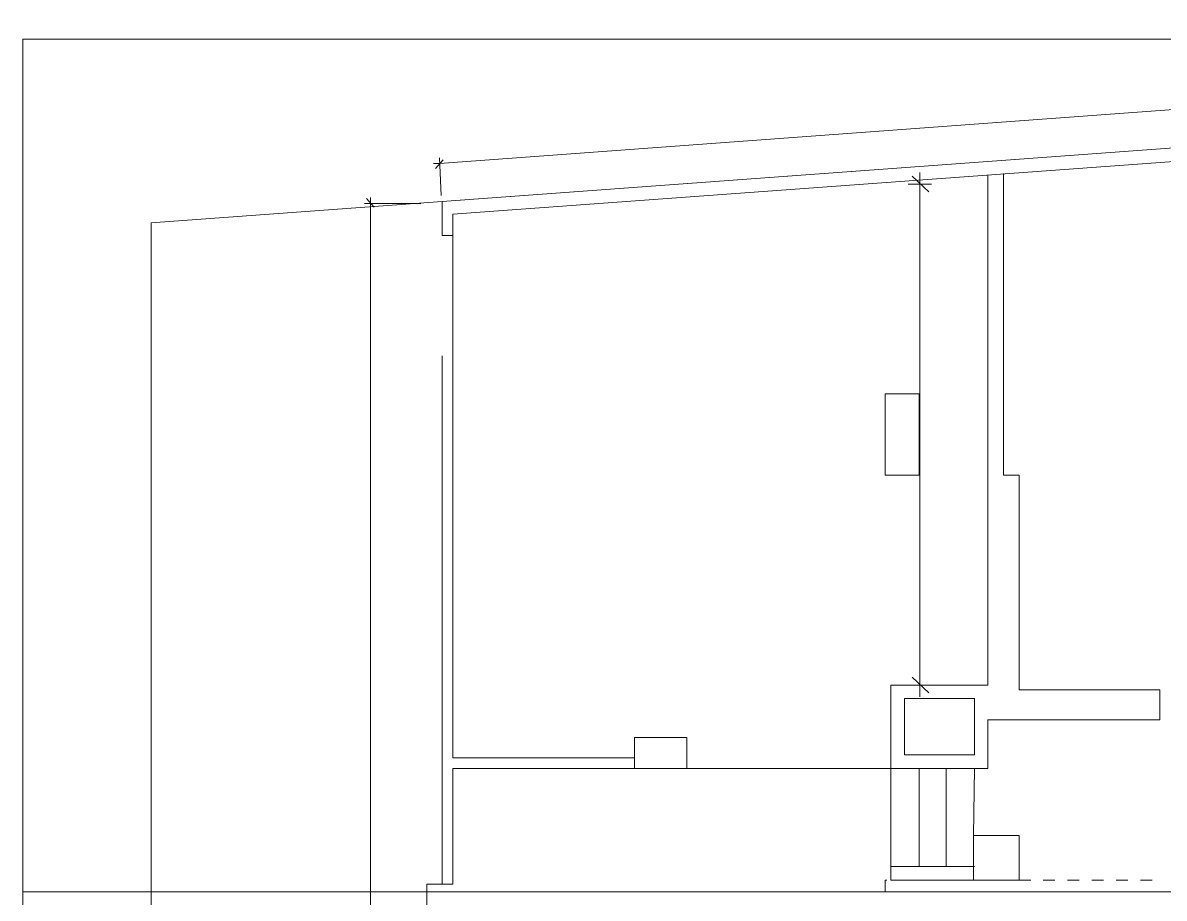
# Model space of a CAD drawing. Header units: millimetres. Extents: x 0.4 to 34.5, y 0.3 to 53.8.
# Drawn here: x 0.35 to 12.79, y 44.22 to 53.76 of the extents above; entities that cross this region are included whole.
import ezdxf

# ---------------------------------------------------------------- set-up
doc = ezdxf.new("R2010")
doc.units = ezdxf.units.MM
doc.header["$MEASUREMENT"] = 0
doc.layers.add('Layer 1', color=7, linetype='Continuous')

# ---------------------------------------------------------------- blocks, each defined once
blk = doc.blocks.new('block 4')
at = {"layer": 'Layer 1', "lineweight": 0}
blk.add_lwpolyline([(0.353, 53.58), (16.017, 53.58), (16.017, 44.287), (0.353, 44.287), (0.353, 53.58)], dxfattribs=at)

msp = doc.modelspace()

# ---------------------------------------------------------------- linework, layer by layer
at = {"layer": 'Layer 1', "color": 1, "lineweight": 5, "true_color": 0xff0000}
for points in [[(25.743, 53.76), (4.893, 52.225)], [(4.914, 51.876), (4.893, 52.289)], [(4.893, 52.225), (4.83, 52.225)], [(4.692, 51.791), (4.078, 51.791)], [(4.142, 51.791), (4.142, 51.855)], [(4.142, 7.118), (4.142, 51.791)]]:
    msp.add_lwpolyline(points, dxfattribs=at)
at = {"layer": 'Layer 1', "color": 7, "lineweight": 5, "true_color": 0xffffff}
for points in [[(30.94, 35.704), (30.051, 53.654), (1.75, 51.58), (1.75, 5.752), (7.253, 0.937), (32.686, 0.937), (32.326, 8.144)], [(30.051, 53.654), (4.925, 51.812)], [(5.041, 51.675), (25.637, 53.178)], [(10.132, 52.003), (10.132, 52.13)], [(10.873, 52.098), (10.873, 46.542)], [(11.042, 48.828), (11.042, 52.119)], [(10.005, 52.003), (10.259, 52.003)], [(10.132, 46.542), (10.132, 52.003)], [(4.925, 51.442), (4.925, 51.812)], [(5.041, 51.442), (5.041, 51.675)], [(1.75, 51.58), (1.75, 5.752)], [(4.925, 51.442), (5.041, 51.442)], [(5.041, 45.748), (5.041, 51.442)], [(4.925, 50.13), (4.925, 44.372)], [(9.751, 48.828), (9.751, 49.717)], [(9.751, 49.717), (10.122, 49.717)], [(10.122, 49.717), (10.122, 48.828)], [(10.122, 48.828), (9.751, 48.828)], [(11.212, 48.828), (11.042, 48.828)], [(11.212, 46.489), (11.212, 48.828)], [(10.873, 46.542), (9.815, 46.542)], [(9.815, 45.632), (9.815, 46.542)], [(10.005, 46.542), (10.259, 46.542)], [(10.132, 46.415), (10.132, 46.542)], [(11.212, 46.489), (12.746, 46.489)], [(12.746, 46.489), (12.746, 46.161)], [(9.963, 46.394), (10.725, 46.394)], [(9.963, 45.78), (9.963, 46.394)], [(10.725, 46.394), (10.725, 45.78)], [(12.746, 46.161), (10.873, 46.161)], [(10.873, 46.161), (10.873, 45.632)], [(7.021, 45.632), (7.021, 45.97)], [(7.021, 45.97), (7.592, 45.97)], [(7.592, 45.97), (7.592, 45.632)], [(7.021, 45.748), (5.041, 45.748)], [(10.725, 45.78), (9.963, 45.78)], [(9.815, 45.632), (5.041, 45.632)], [(5.041, 44.372), (5.041, 45.632)], [(10.873, 45.632), (9.815, 45.632)], [(9.815, 45.632), (9.815, 44.563)], [(10.122, 45.632), (10.122, 44.563)], [(10.418, 44.563), (10.418, 45.632)], [(10.714, 44.901), (10.725, 45.632)], [(11.212, 44.901), (10.714, 44.901)], [(10.714, 44.901), (10.714, 44.414)], [(11.212, 44.414), (11.212, 44.901)], [(9.815, 44.414), (9.815, 44.563)], [(9.815, 44.563), (10.725, 44.563)], [(4.756, 44.372), (4.756, 7.118)], [(4.925, 44.372), (4.756, 44.372)], [(4.925, 44.372), (5.041, 44.372)], [(9.772, 44.414), (9.751, 44.414)], [(9.751, 44.414), (9.751, 44.287)], [(10.714, 44.414), (9.815, 44.414)], [(10.016, 44.414), (9.889, 44.414)], [(10.28, 44.414), (10.153, 44.414)], [(10.545, 44.414), (10.418, 44.414)], [(10.809, 44.414), (10.682, 44.414)], [(10.714, 44.414), (11.212, 44.414)], [(11.074, 44.414), (10.947, 44.414)], [(11.339, 44.414), (11.212, 44.414)], [(11.603, 44.414), (11.476, 44.414)], [(11.868, 44.414), (11.741, 44.414)], [(12.132, 44.414), (12.005, 44.414)], [(12.397, 44.414), (12.27, 44.414)], [(12.662, 44.414), (12.535, 44.414)]]:
    msp.add_lwpolyline(points, dxfattribs=at)
at = {"layer": 'Layer 1', "lineweight": 0}
for points in [[(0.353, 53.58), (34.538, 53.58), (34.538, 0.344), (0.353, 0.344), (0.353, 53.58)], [(0.353, 53.58), (34.529, 53.58), (34.529, 0.353), (0.353, 0.353), (0.353, 53.58)]]:
    msp.add_lwpolyline(points, dxfattribs=at)
at = {"layer": 'Layer 1', "color": 1, "lineweight": 20, "true_color": 0xff0000}
for points in [[(4.851, 52.172), (4.936, 52.268)], [(4.099, 51.844), (4.184, 51.749)]]:
    msp.add_lwpolyline(points, dxfattribs=at)
at = {"layer": 'Layer 1', "color": 7, "lineweight": 20, "true_color": 0xffffff}
for points in [[(10.047, 52.088), (10.227, 51.918)], [(10.227, 46.457), (10.047, 46.626)]]:
    msp.add_lwpolyline(points, dxfattribs=at)

# ---------------------------------------------------------------- block references
at = {"layer": 'Layer 1'}
msp.add_blockref('block 4', (0, 0), dxfattribs=at)

doc.saveas('drawing.dxf')
